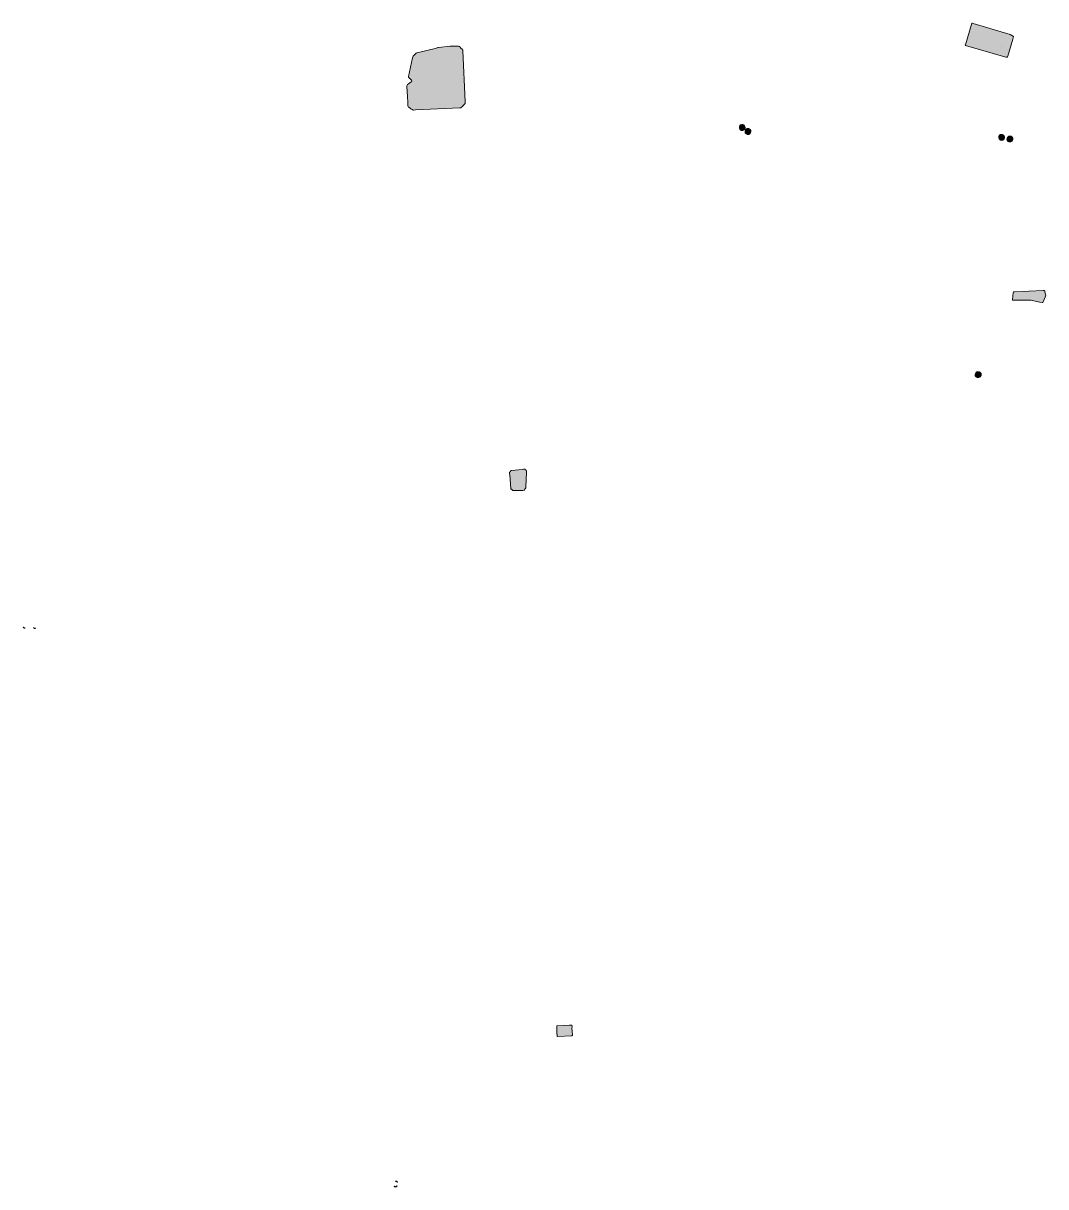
# Model space of a CAD drawing. Header units: inches. Extents: x -418 to 822, y -439 to 855.
# Drawn here: x -416 to 132, y -439 to 185 of the extents above; entities that cross this region are included whole.
import ezdxf

# ---------------------------------------------------------------- set-up
doc = ezdxf.new("R2010")
doc.units = ezdxf.units.IN
doc.header["$MEASUREMENT"] = 0
doc.layers.add('Layer 1', color=7, linetype='Continuous')

msp = doc.modelspace()

# ---------------------------------------------------------------- hatches: boundary and pattern name
at = {"layer": 'Layer 1', "true_color": 0xffffff}
h = msp.add_hatch(color=7, dxfattribs=at)
edge = h.paths.add_edge_path()
edge.add_spline(control_points=[(92.67, 184.98), (92.67, 184.98), (92.95, 185.01), (92.95, 185.01), (92.95, 185.01), (93.37, 184.93), (93.37, 184.93), (93.37, 184.93), (113.13, 178.93), (113.13, 178.93), (113.13, 178.93), (115.09, 177.95), (115.09, 177.95), (115.09, 177.95), (114.73, 176.46), (114.73, 176.46), (114.73, 176.46), (111.9, 167.45), (111.9, 167.45), (111.9, 167.45), (111.71, 167), (111.71, 167), (111.71, 167), (111.52, 166.77), (111.52, 166.77), (111.52, 166.77), (111.27, 166.77), (111.27, 166.77), (111.27, 166.77), (110.89, 166.86), (110.89, 166.86), (110.89, 166.86), (89.27, 173.17), (89.27, 173.17), (89.27, 173.17), (89.18, 173.23), (89.18, 173.23), (89.18, 173.23), (89.2, 173.42), (89.2, 173.42), (89.2, 173.42), (92.67, 184.98), (92.67, 184.98), (92.67, 184.98), (92.67, 184.98), (92.67, 184.98), (92.67, 184.98), (92.67, 184.98), (92.67, 184.98)], knot_values=[0, 0, 0, 0, 1, 1, 1, 2, 2, 2, 3, 3, 3, 4, 4, 4, 5, 5, 5, 6, 6, 6, 7, 7, 7, 8, 8, 8, 9, 9, 9, 10, 10, 10, 11, 11, 11, 12, 12, 12, 13, 13, 13, 14, 14, 14, 15, 15, 15, 16, 16, 16, 16], degree=3, periodic=1)
for points in [[(-186.9, 172.68), (-182.37, 172.74), (-181.88, 172.59), (-181.7, 172.43), (-181.13, 171.74), (-180.56, 171.15), (-180.33, 170.86), (-180.18, 170.58), (-180.12, 170.22), (-178.82, 143.06), (-178.91, 142.23), (-178.9, 142.06), (-178.91, 141.99), (-179.87, 140.93), (-180.35, 140.44), (-180.85, 139.99), (-181.13, 139.77), (-181.28, 139.75), (-181.73, 139.77), (-205.49, 138.6), (-206.64, 138.5), (-206.76, 138.5), (-207.04, 138.59), (-207.34, 138.74), (-207.95, 139.17), (-209.09, 139.98), (-209.35, 140.18), (-209.51, 140.4), (-209.55, 140.71), (-209.62, 142.63), (-209.72, 145.49), (-209.71, 145.8), (-210.09, 151.17), (-210.09, 151.54), (-210.04, 151.84), (-209.79, 152.21), (-209.3, 152.54), (-207.8, 153.59), (-207.55, 153.83), (-207.43, 154.13), (-207.6, 154.48), (-209.25, 156.08), (-209.3, 156.18), (-209.29, 156.43), (-207.08, 166.45), (-206.93, 166.97), (-206.71, 167.39), (-205.06, 168.99), (-204.73, 169.18), (-204.32, 169.3), (-203.11, 169.57), (-195.01, 171.53), (-193.89, 171.87), (-193.52, 171.96), (-193.11, 172)], [(130.93, 41.77), (131.37, 41.77), (131.64, 41.72), (131.69, 41.64), (131.71, 41.51), (131.72, 41.35), (131.74, 41.19), (132.06, 40.29), (132.22, 39.73), (132.27, 39.18), (132.19, 38.76), (132.01, 38.25), (130.89, 35.66), (130.73, 35.37), (130.44, 35.29), (129.1, 35.58), (125.08, 36.44), (124.44, 36.53), (122.7, 36.62), (114.54, 36.51), (114.47, 36.77), (114.48, 36.85), (114.91, 40.56), (114.97, 40.89), (115.11, 41.03), (115.45, 41.07)], [(-147.57, -54.1), (-147.5, -54.04), (-147.43, -54), (-147.36, -54), (-147.2, -54.02), (-147.06, -54.03), (-146.94, -54.05), (-146.83, -54.1), (-146.77, -54.17), (-146.67, -54.35), (-146.62, -54.42), (-146.51, -54.48), (-146.29, -54.56), (-146.19, -54.63), (-146.02, -55.04), (-146, -55.69), (-146.32, -63.62), (-146.38, -63.96), (-146.51, -64.27), (-146.58, -64.34), (-146.75, -64.5), (-146.83, -64.58), (-147.09, -65.03), (-147.22, -65.21), (-147.36, -65.32), (-147.94, -65.46), (-153.09, -65.47), (-153.39, -65.43), (-153.5, -65.34), (-153.85, -64.95), (-154.03, -64.79), (-154.11, -64.77), (-154.2, -64.75), (-154.29, -64.73), (-154.35, -64.69), (-154.41, -64.47), (-154.98, -57.07), (-155.08, -56.45), (-155.12, -56.04), (-155.09, -55.69), (-155.04, -55.62), (-154.81, -55.42), (-154.66, -55.27), (-154.57, -55.12), (-154.42, -54.82), (-154.35, -54.74), (-154.08, -54.66), (-148.38, -54.12)], [(-123.01, -352.16), (-123.01, -352.14), (-122.98, -352.11), (-122.93, -352.07), (-122.9, -352.05), (-122.66, -352.02), (-122.27, -352.02), (-121.88, -352.05), (-121.63, -352.16), (-121.56, -352.39), (-121.58, -352.76), (-121.61, -353.17), (-121.63, -353.53), (-121.39, -357.41), (-121.36, -357.54), (-121.31, -357.56), (-121.49, -357.68), (-121.75, -357.74), (-129.41, -358.2), (-129.57, -358.19), (-129.6, -358.02), (-129.57, -357.03), (-129.62, -356.95), (-129.66, -356.88), (-129.68, -356.81), (-129.68, -353.85), (-129.77, -353.15), (-129.78, -353.11), (-129.83, -352.76), (-129.83, -352.52), (-129.78, -352.37)]]:
    msp.add_hatch(color=7, dxfattribs=at).paths.add_polyline_path(points)
h = msp.add_hatch(color=7, dxfattribs=at)
edge = h.paths.add_edge_path()
edge.add_spline(control_points=[(-30.68, 130.66), (-30.68, 130.66), (-30.64, 130.68), (-30.64, 130.68), (-30.64, 130.68), (-30.6, 130.72), (-30.6, 130.72), (-30.6, 130.72), (-30.54, 130.75), (-30.54, 130.75), (-30.54, 130.75), (-30.47, 130.77), (-30.47, 130.77), (-30.47, 130.77), (-30.02, 130.7), (-30.02, 130.7), (-30.02, 130.7), (-29.64, 130.53), (-29.64, 130.53), (-29.64, 130.53), (-29.32, 130.3), (-29.32, 130.3), (-29.32, 130.3), (-29.09, 130.03), (-29.09, 130.03), (-29.09, 130.03), (-28.95, 129.69), (-28.95, 129.69), (-28.95, 129.69), (-28.87, 129.22), (-28.87, 129.22), (-28.87, 129.22), (-28.9, 128.73), (-28.9, 128.73), (-28.9, 128.73), (-29.09, 128.33), (-29.09, 128.33), (-29.09, 128.33), (-29.46, 127.94), (-29.46, 127.94), (-29.46, 127.94), (-29.62, 127.8), (-29.62, 127.8), (-29.62, 127.8), (-29.8, 127.7), (-29.8, 127.7), (-29.8, 127.7), (-30.13, 127.6), (-30.13, 127.6), (-30.13, 127.6), (-30.54, 127.55), (-30.54, 127.55), (-30.54, 127.55), (-31, 127.59), (-31, 127.59), (-31, 127.59), (-31.07, 127.63), (-31.07, 127.63), (-31.07, 127.63), (-31.14, 127.7), (-31.14, 127.7), (-31.14, 127.7), (-31.22, 127.77), (-31.22, 127.77), (-31.22, 127.77), (-31.31, 127.8), (-31.31, 127.8), (-31.31, 127.8), (-31.45, 127.86), (-31.45, 127.86), (-31.45, 127.86), (-31.54, 128), (-31.54, 128), (-31.54, 128), (-31.62, 128.17), (-31.62, 128.17), (-31.62, 128.17), (-31.74, 128.33), (-31.74, 128.33), (-31.74, 128.33), (-31.93, 128.83), (-31.93, 128.83), (-31.93, 128.83), (-31.89, 129.5), (-31.89, 129.5), (-31.89, 129.5), (-31.67, 130.14), (-31.67, 130.14), (-31.67, 130.14), (-31.31, 130.56), (-31.31, 130.56), (-31.31, 130.56), (-31.17, 130.61), (-31.17, 130.61), (-31.17, 130.61), (-31.01, 130.63), (-31.01, 130.63), (-31.01, 130.63), (-30.68, 130.66), (-30.68, 130.66), (-30.68, 130.66), (-30.68, 130.66), (-30.68, 130.66), (-30.68, 130.66), (-30.68, 130.66), (-30.68, 130.66)], knot_values=[0, 0, 0, 0, 1, 1, 1, 2, 2, 2, 3, 3, 3, 4, 4, 4, 5, 5, 5, 6, 6, 6, 7, 7, 7, 8, 8, 8, 9, 9, 9, 10, 10, 10, 11, 11, 11, 12, 12, 12, 13, 13, 13, 14, 14, 14, 15, 15, 15, 16, 16, 16, 17, 17, 17, 18, 18, 18, 19, 19, 19, 20, 20, 20, 21, 21, 21, 22, 22, 22, 23, 23, 23, 24, 24, 24, 25, 25, 25, 26, 26, 26, 27, 27, 27, 28, 28, 28, 29, 29, 29, 30, 30, 30, 31, 31, 31, 32, 32, 32, 33, 33, 33, 34, 34, 34, 35, 35, 35, 35], degree=3, periodic=1)
h = msp.add_hatch(color=7, dxfattribs=at)
edge = h.paths.add_edge_path()
edge.add_spline(control_points=[(-27.92, 128.44), (-27.92, 128.44), (-27.91, 128.46), (-27.91, 128.46), (-27.91, 128.46), (-27.9, 128.49), (-27.9, 128.49), (-27.9, 128.49), (-27.87, 128.52), (-27.87, 128.52), (-27.87, 128.52), (-27.82, 128.54), (-27.82, 128.54), (-27.82, 128.54), (-27.47, 128.57), (-27.47, 128.57), (-27.47, 128.57), (-27.12, 128.56), (-27.12, 128.56), (-27.12, 128.56), (-26.8, 128.52), (-26.8, 128.52), (-26.8, 128.52), (-26.55, 128.44), (-26.55, 128.44), (-26.55, 128.44), (-26.53, 128.41), (-26.53, 128.41), (-26.53, 128.41), (-26.52, 128.38), (-26.52, 128.38), (-26.52, 128.38), (-26.5, 128.35), (-26.5, 128.35), (-26.5, 128.35), (-26.44, 128.33), (-26.44, 128.33), (-26.44, 128.33), (-26.04, 128.03), (-26.04, 128.03), (-26.04, 128.03), (-25.91, 127.91), (-25.91, 127.91), (-25.91, 127.91), (-25.91, 127.86), (-25.91, 127.86), (-25.91, 127.86), (-25.92, 127.74), (-25.92, 127.74), (-25.92, 127.74), (-25.91, 127.7), (-25.91, 127.7), (-25.91, 127.7), (-25.73, 127.52), (-25.73, 127.52), (-25.73, 127.52), (-25.7, 127.49), (-25.7, 127.49), (-25.7, 127.49), (-25.73, 126.61), (-25.73, 126.61), (-25.73, 126.61), (-26.17, 125.87), (-26.17, 125.87), (-26.17, 125.87), (-26.87, 125.44), (-26.87, 125.44), (-26.87, 125.44), (-27.71, 125.47), (-27.71, 125.47), (-27.71, 125.47), (-27.79, 125.5), (-27.79, 125.5), (-27.79, 125.5), (-27.92, 125.58), (-27.92, 125.58), (-27.92, 125.58), (-28.36, 125.74), (-28.36, 125.74), (-28.36, 125.74), (-28.45, 125.79), (-28.45, 125.79), (-28.45, 125.79), (-28.49, 125.86), (-28.49, 125.86), (-28.49, 125.86), (-28.53, 126.04), (-28.53, 126.04), (-28.53, 126.04), (-28.56, 126.11), (-28.56, 126.11), (-28.56, 126.11), (-28.6, 126.13), (-28.6, 126.13), (-28.6, 126.13), (-28.74, 126.19), (-28.74, 126.19), (-28.74, 126.19), (-28.77, 126.21), (-28.77, 126.21), (-28.77, 126.21), (-28.83, 126.41), (-28.83, 126.41), (-28.83, 126.41), (-28.88, 126.67), (-28.88, 126.67), (-28.88, 126.67), (-28.9, 126.97), (-28.9, 126.97), (-28.9, 126.97), (-28.88, 127.27), (-28.88, 127.27), (-28.88, 127.27), (-28.8, 127.56), (-28.8, 127.56), (-28.8, 127.56), (-28.63, 127.89), (-28.63, 127.89), (-28.63, 127.89), (-28.34, 128.21), (-28.34, 128.21), (-28.34, 128.21), (-27.92, 128.44), (-27.92, 128.44), (-27.92, 128.44), (-27.92, 128.44), (-27.92, 128.44), (-27.92, 128.44), (-27.92, 128.44), (-27.92, 128.44)], knot_values=[0, 0, 0, 0, 1, 1, 1, 2, 2, 2, 3, 3, 3, 4, 4, 4, 5, 5, 5, 6, 6, 6, 7, 7, 7, 8, 8, 8, 9, 9, 9, 10, 10, 10, 11, 11, 11, 12, 12, 12, 13, 13, 13, 14, 14, 14, 15, 15, 15, 16, 16, 16, 17, 17, 17, 18, 18, 18, 19, 19, 19, 20, 20, 20, 21, 21, 21, 22, 22, 22, 23, 23, 23, 24, 24, 24, 25, 25, 25, 26, 26, 26, 27, 27, 27, 28, 28, 28, 29, 29, 29, 30, 30, 30, 31, 31, 31, 32, 32, 32, 33, 33, 33, 34, 34, 34, 35, 35, 35, 36, 36, 36, 37, 37, 37, 38, 38, 38, 39, 39, 39, 40, 40, 40, 41, 41, 41, 42, 42, 42, 43, 43, 43, 43], degree=3, periodic=1)
h = msp.add_hatch(color=7, dxfattribs=at)
edge = h.paths.add_edge_path()
edge.add_spline(control_points=[(108.45, 125.37), (108.45, 125.37), (108.48, 125.39), (108.48, 125.39), (108.48, 125.39), (108.53, 125.42), (108.53, 125.42), (108.53, 125.42), (108.59, 125.46), (108.59, 125.46), (108.59, 125.46), (108.66, 125.47), (108.66, 125.47), (108.66, 125.47), (109.11, 125.4), (109.11, 125.4), (109.11, 125.4), (109.49, 125.24), (109.49, 125.24), (109.49, 125.24), (109.8, 125.01), (109.8, 125.01), (109.8, 125.01), (110.04, 124.73), (110.04, 124.73), (110.04, 124.73), (110.17, 124.4), (110.17, 124.4), (110.17, 124.4), (110.26, 123.93), (110.26, 123.93), (110.26, 123.93), (110.23, 123.44), (110.23, 123.44), (110.23, 123.44), (110.04, 123.04), (110.04, 123.04), (110.04, 123.04), (109.67, 122.65), (109.67, 122.65), (109.67, 122.65), (109.51, 122.51), (109.51, 122.51), (109.51, 122.51), (109.33, 122.41), (109.33, 122.41), (109.33, 122.41), (109.01, 122.31), (109.01, 122.31), (109.01, 122.31), (108.59, 122.25), (108.59, 122.25), (108.59, 122.25), (108.13, 122.3), (108.13, 122.3), (108.13, 122.3), (108.06, 122.34), (108.06, 122.34), (108.06, 122.34), (107.99, 122.41), (107.99, 122.41), (107.99, 122.41), (107.91, 122.48), (107.91, 122.48), (107.91, 122.48), (107.81, 122.51), (107.81, 122.51), (107.81, 122.51), (107.72, 122.56), (107.72, 122.56), (107.72, 122.56), (107.59, 122.7), (107.59, 122.7), (107.59, 122.7), (107.29, 123.04), (107.29, 123.04), (107.29, 123.04), (107.12, 123.4), (107.12, 123.4), (107.12, 123.4), (107.1, 123.91), (107.1, 123.91), (107.1, 123.91), (107.19, 124.42), (107.19, 124.42), (107.19, 124.42), (107.39, 124.84), (107.39, 124.84), (107.39, 124.84), (107.52, 124.98), (107.52, 124.98), (107.52, 124.98), (107.71, 125.16), (107.71, 125.16), (107.71, 125.16), (107.85, 125.25), (107.85, 125.25), (107.85, 125.25), (108, 125.3), (108, 125.3), (108, 125.3), (108.45, 125.37), (108.45, 125.37), (108.45, 125.37), (108.45, 125.37), (108.45, 125.37), (108.45, 125.37), (108.45, 125.37), (108.45, 125.37)], knot_values=[0, 0, 0, 0, 1, 1, 1, 2, 2, 2, 3, 3, 3, 4, 4, 4, 5, 5, 5, 6, 6, 6, 7, 7, 7, 8, 8, 8, 9, 9, 9, 10, 10, 10, 11, 11, 11, 12, 12, 12, 13, 13, 13, 14, 14, 14, 15, 15, 15, 16, 16, 16, 17, 17, 17, 18, 18, 18, 19, 19, 19, 20, 20, 20, 21, 21, 21, 22, 22, 22, 23, 23, 23, 24, 24, 24, 25, 25, 25, 26, 26, 26, 27, 27, 27, 28, 28, 28, 29, 29, 29, 30, 30, 30, 31, 31, 31, 32, 32, 32, 33, 33, 33, 34, 34, 34, 35, 35, 35, 36, 36, 36, 36], degree=3, periodic=1)
h = msp.add_hatch(color=7, dxfattribs=at)
edge = h.paths.add_edge_path()
edge.add_spline(control_points=[(112.47, 124.42), (112.47, 124.42), (112.49, 124.43), (112.49, 124.43), (112.49, 124.43), (112.5, 124.47), (112.5, 124.47), (112.5, 124.47), (112.53, 124.5), (112.53, 124.5), (112.53, 124.5), (112.58, 124.52), (112.58, 124.52), (112.58, 124.52), (112.92, 124.55), (112.92, 124.55), (112.92, 124.55), (113.28, 124.54), (113.28, 124.54), (113.28, 124.54), (113.6, 124.5), (113.6, 124.5), (113.6, 124.5), (113.85, 124.42), (113.85, 124.42), (113.85, 124.42), (113.87, 124.39), (113.87, 124.39), (113.87, 124.39), (113.88, 124.36), (113.88, 124.36), (113.88, 124.36), (113.9, 124.32), (113.9, 124.32), (113.9, 124.32), (113.96, 124.31), (113.96, 124.31), (113.96, 124.31), (114.36, 124.01), (114.36, 124.01), (114.36, 124.01), (114.48, 123.88), (114.48, 123.88), (114.48, 123.88), (114.49, 123.84), (114.49, 123.84), (114.49, 123.84), (114.47, 123.71), (114.47, 123.71), (114.47, 123.71), (114.48, 123.67), (114.48, 123.67), (114.48, 123.67), (114.67, 123.5), (114.67, 123.5), (114.67, 123.5), (114.7, 123.46), (114.7, 123.46), (114.7, 123.46), (114.66, 122.59), (114.66, 122.59), (114.66, 122.59), (114.23, 121.85), (114.23, 121.85), (114.23, 121.85), (113.53, 121.41), (113.53, 121.41), (113.53, 121.41), (112.69, 121.45), (112.69, 121.45), (112.69, 121.45), (112.61, 121.48), (112.61, 121.48), (112.61, 121.48), (112.47, 121.56), (112.47, 121.56), (112.47, 121.56), (112.04, 121.71), (112.04, 121.71), (112.04, 121.71), (111.94, 121.77), (111.94, 121.77), (111.94, 121.77), (111.91, 121.83), (111.91, 121.83), (111.91, 121.83), (111.87, 122.02), (111.87, 122.02), (111.87, 122.02), (111.84, 122.08), (111.84, 122.08), (111.84, 122.08), (111.8, 122.11), (111.8, 122.11), (111.8, 122.11), (111.66, 122.17), (111.66, 122.17), (111.66, 122.17), (111.63, 122.19), (111.63, 122.19), (111.63, 122.19), (111.57, 122.38), (111.57, 122.38), (111.57, 122.38), (111.52, 122.65), (111.52, 122.65), (111.52, 122.65), (111.5, 122.95), (111.5, 122.95), (111.5, 122.95), (111.52, 123.25), (111.52, 123.25), (111.52, 123.25), (111.6, 123.53), (111.6, 123.53), (111.6, 123.53), (111.77, 123.87), (111.77, 123.87), (111.77, 123.87), (112.06, 124.18), (112.06, 124.18), (112.06, 124.18), (112.47, 124.42), (112.47, 124.42), (112.47, 124.42), (112.47, 124.42), (112.47, 124.42), (112.47, 124.42), (112.47, 124.42), (112.47, 124.42)], knot_values=[0, 0, 0, 0, 1, 1, 1, 2, 2, 2, 3, 3, 3, 4, 4, 4, 5, 5, 5, 6, 6, 6, 7, 7, 7, 8, 8, 8, 9, 9, 9, 10, 10, 10, 11, 11, 11, 12, 12, 12, 13, 13, 13, 14, 14, 14, 15, 15, 15, 16, 16, 16, 17, 17, 17, 18, 18, 18, 19, 19, 19, 20, 20, 20, 21, 21, 21, 22, 22, 22, 23, 23, 23, 24, 24, 24, 25, 25, 25, 26, 26, 26, 27, 27, 27, 28, 28, 28, 29, 29, 29, 30, 30, 30, 31, 31, 31, 32, 32, 32, 33, 33, 33, 34, 34, 34, 35, 35, 35, 36, 36, 36, 37, 37, 37, 38, 38, 38, 39, 39, 39, 40, 40, 40, 41, 41, 41, 42, 42, 42, 43, 43, 43, 43], degree=3, periodic=1)
h = msp.add_hatch(color=7, dxfattribs=at)
edge = h.paths.add_edge_path()
edge.add_spline(control_points=[(95.43, -1.9), (95.43, -1.9), (95.44, -1.88), (95.44, -1.88), (95.44, -1.88), (95.46, -1.85), (95.46, -1.85), (95.46, -1.85), (95.48, -1.82), (95.48, -1.82), (95.48, -1.82), (95.53, -1.79), (95.53, -1.79), (95.53, -1.79), (95.88, -1.77), (95.88, -1.77), (95.88, -1.77), (96.23, -1.77), (96.23, -1.77), (96.23, -1.77), (96.55, -1.82), (96.55, -1.82), (96.55, -1.82), (96.8, -1.9), (96.8, -1.9), (96.8, -1.9), (96.82, -1.93), (96.82, -1.93), (96.82, -1.93), (96.83, -1.96), (96.83, -1.96), (96.83, -1.96), (96.85, -1.99), (96.85, -1.99), (96.85, -1.99), (96.91, -2.01), (96.91, -2.01), (96.91, -2.01), (97.31, -2.31), (97.31, -2.31), (97.31, -2.31), (97.44, -2.43), (97.44, -2.43), (97.44, -2.43), (97.44, -2.48), (97.44, -2.48), (97.44, -2.48), (97.43, -2.6), (97.43, -2.6), (97.43, -2.6), (97.44, -2.64), (97.44, -2.64), (97.44, -2.64), (97.62, -2.82), (97.62, -2.82), (97.62, -2.82), (97.65, -2.85), (97.65, -2.85), (97.65, -2.85), (97.62, -3.73), (97.62, -3.73), (97.62, -3.73), (97.19, -4.47), (97.19, -4.47), (97.19, -4.47), (96.48, -4.9), (96.48, -4.9), (96.48, -4.9), (95.64, -4.87), (95.64, -4.87), (95.64, -4.87), (95.56, -4.83), (95.56, -4.83), (95.56, -4.83), (95.43, -4.76), (95.43, -4.76), (95.43, -4.76), (94.99, -4.6), (94.99, -4.6), (94.99, -4.6), (94.9, -4.55), (94.9, -4.55), (94.9, -4.55), (94.86, -4.48), (94.86, -4.48), (94.86, -4.48), (94.82, -4.3), (94.82, -4.3), (94.82, -4.3), (94.79, -4.23), (94.79, -4.23), (94.79, -4.23), (94.75, -4.21), (94.75, -4.21), (94.75, -4.21), (94.61, -4.15), (94.61, -4.15), (94.61, -4.15), (94.58, -4.12), (94.58, -4.12), (94.58, -4.12), (94.52, -3.93), (94.52, -3.93), (94.52, -3.93), (94.47, -3.67), (94.47, -3.67), (94.47, -3.67), (94.46, -3.37), (94.46, -3.37), (94.46, -3.37), (94.47, -3.07), (94.47, -3.07), (94.47, -3.07), (94.55, -2.78), (94.55, -2.78), (94.55, -2.78), (94.73, -2.45), (94.73, -2.45), (94.73, -2.45), (95.01, -2.13), (95.01, -2.13), (95.01, -2.13), (95.43, -1.9), (95.43, -1.9), (95.43, -1.9), (95.43, -1.9), (95.43, -1.9), (95.43, -1.9), (95.43, -1.9), (95.43, -1.9)], knot_values=[0, 0, 0, 0, 1, 1, 1, 2, 2, 2, 3, 3, 3, 4, 4, 4, 5, 5, 5, 6, 6, 6, 7, 7, 7, 8, 8, 8, 9, 9, 9, 10, 10, 10, 11, 11, 11, 12, 12, 12, 13, 13, 13, 14, 14, 14, 15, 15, 15, 16, 16, 16, 17, 17, 17, 18, 18, 18, 19, 19, 19, 20, 20, 20, 21, 21, 21, 22, 22, 22, 23, 23, 23, 24, 24, 24, 25, 25, 25, 26, 26, 26, 27, 27, 27, 28, 28, 28, 29, 29, 29, 30, 30, 30, 31, 31, 31, 32, 32, 32, 33, 33, 33, 34, 34, 34, 35, 35, 35, 36, 36, 36, 37, 37, 37, 38, 38, 38, 39, 39, 39, 40, 40, 40, 41, 41, 41, 42, 42, 42, 43, 43, 43, 43], degree=3, periodic=1)
h = msp.add_hatch(color=7, dxfattribs=at)
edge = h.paths.add_edge_path()
edge.add_spline(control_points=[(-415.66, -138.81), (-415.66, -138.81), (-415.72, -138.74), (-415.72, -138.74), (-415.72, -138.74), (-415.7, -138.73), (-415.7, -138.73), (-415.7, -138.73), (-415.63, -138.76), (-415.63, -138.76), (-415.63, -138.76), (-415.56, -138.81), (-415.56, -138.81), (-415.56, -138.81), (-415.53, -138.85), (-415.53, -138.85), (-415.53, -138.85), (-415.48, -138.98), (-415.48, -138.98), (-415.48, -138.98), (-415.45, -139.02), (-415.45, -139.02), (-415.45, -139.02), (-415.4, -139.02), (-415.4, -139.02), (-415.4, -139.02), (-415.28, -139.01), (-415.28, -139.01), (-415.28, -139.01), (-415.24, -139.02), (-415.24, -139.02), (-415.24, -139.02), (-415.14, -139.12), (-415.14, -139.12), (-415.14, -139.12), (-415.04, -139.16), (-415.04, -139.16), (-415.04, -139.16), (-414.91, -139.18), (-414.91, -139.18), (-414.91, -139.18), (-414.71, -139.23), (-414.71, -139.23), (-414.71, -139.23), (-414.63, -139.28), (-414.63, -139.28), (-414.63, -139.28), (-414.78, -139.3), (-414.78, -139.3), (-414.78, -139.3), (-415.03, -139.28), (-415.03, -139.28), (-415.03, -139.28), (-415.24, -139.23), (-415.24, -139.23), (-415.24, -139.23), (-415.26, -139.2), (-415.26, -139.2), (-415.26, -139.2), (-415.27, -139.17), (-415.27, -139.17), (-415.27, -139.17), (-415.29, -139.14), (-415.29, -139.14), (-415.29, -139.14), (-415.34, -139.12), (-415.34, -139.12), (-415.34, -139.12), (-415.44, -139.09), (-415.44, -139.09), (-415.44, -139.09), (-415.5, -139), (-415.5, -139), (-415.5, -139), (-415.57, -138.9), (-415.57, -138.9), (-415.57, -138.9), (-415.66, -138.81), (-415.66, -138.81), (-415.66, -138.81), (-415.66, -138.81), (-415.66, -138.81), (-415.66, -138.81), (-415.66, -138.81), (-415.66, -138.81)], knot_values=[0, 0, 0, 0, 1, 1, 1, 2, 2, 2, 3, 3, 3, 4, 4, 4, 5, 5, 5, 6, 6, 6, 7, 7, 7, 8, 8, 8, 9, 9, 9, 10, 10, 10, 11, 11, 11, 12, 12, 12, 13, 13, 13, 14, 14, 14, 15, 15, 15, 16, 16, 16, 17, 17, 17, 18, 18, 18, 19, 19, 19, 20, 20, 20, 21, 21, 21, 22, 22, 22, 23, 23, 23, 24, 24, 24, 25, 25, 25, 26, 26, 26, 27, 27, 27, 28, 28, 28, 28], degree=3, periodic=1)
h = msp.add_hatch(color=7, dxfattribs=at)
edge = h.paths.add_edge_path()
edge.add_spline(control_points=[(-410.16, -139.02), (-410.16, -139.02), (-410.23, -138.97), (-410.23, -138.97), (-410.23, -138.97), (-410.22, -138.97), (-410.22, -138.97), (-410.22, -138.97), (-410.16, -139.02), (-410.16, -139.02), (-410.16, -139.02), (-409.77, -139.22), (-409.77, -139.22), (-409.77, -139.22), (-409.61, -139.28), (-409.61, -139.28), (-409.61, -139.28), (-409.31, -139.33), (-409.31, -139.33), (-409.31, -139.33), (-409.14, -139.39), (-409.14, -139.39), (-409.14, -139.39), (-409.34, -139.41), (-409.34, -139.41), (-409.34, -139.41), (-409.69, -139.4), (-409.69, -139.4), (-409.69, -139.4), (-409.94, -139.33), (-409.94, -139.33), (-409.94, -139.33), (-410, -139.27), (-410, -139.27), (-410, -139.27), (-410.1, -139.08), (-410.1, -139.08), (-410.1, -139.08), (-410.16, -139.02), (-410.16, -139.02), (-410.16, -139.02), (-410.16, -139.02), (-410.16, -139.02), (-410.16, -139.02), (-410.16, -139.02), (-410.16, -139.02)], knot_values=[0, 0, 0, 0, 1, 1, 1, 2, 2, 2, 3, 3, 3, 4, 4, 4, 5, 5, 5, 6, 6, 6, 7, 7, 7, 8, 8, 8, 9, 9, 9, 10, 10, 10, 11, 11, 11, 12, 12, 12, 13, 13, 13, 14, 14, 14, 15, 15, 15, 15], degree=3, periodic=1)
h = msp.add_hatch(color=7, dxfattribs=at)
edge = h.paths.add_edge_path()
edge.add_spline(control_points=[(-215.76, -435.8), (-215.76, -435.8), (-215.86, -435.79), (-215.86, -435.79), (-215.86, -435.79), (-216.29, -435.8), (-216.29, -435.8), (-216.29, -435.8), (-216.1, -435.66), (-216.1, -435.66), (-216.1, -435.66), (-215.7, -435.79), (-215.7, -435.79), (-215.7, -435.79), (-215.3, -436), (-215.3, -436), (-215.3, -436), (-215.12, -436.12), (-215.12, -436.12), (-215.12, -436.12), (-215.13, -436.16), (-215.13, -436.16), (-215.13, -436.16), (-215.19, -436.17), (-215.19, -436.17), (-215.19, -436.17), (-215.28, -436.15), (-215.28, -436.15), (-215.28, -436.15), (-215.33, -436.12), (-215.33, -436.12), (-215.33, -436.12), (-215.34, -436.1), (-215.34, -436.1), (-215.34, -436.1), (-215.33, -436.03), (-215.33, -436.03), (-215.33, -436.03), (-215.33, -436.01), (-215.33, -436.01), (-215.33, -436.01), (-215.38, -436.01), (-215.38, -436.01), (-215.38, -436.01), (-215.51, -436.02), (-215.51, -436.02), (-215.51, -436.02), (-215.55, -436.01), (-215.55, -436.01), (-215.55, -436.01), (-215.71, -435.84), (-215.71, -435.84), (-215.71, -435.84), (-215.76, -435.8), (-215.76, -435.8), (-215.76, -435.8), (-215.76, -435.8), (-215.76, -435.8), (-215.76, -435.8), (-215.76, -435.8), (-215.76, -435.8)], knot_values=[0, 0, 0, 0, 1, 1, 1, 2, 2, 2, 3, 3, 3, 4, 4, 4, 5, 5, 5, 6, 6, 6, 7, 7, 7, 8, 8, 8, 9, 9, 9, 10, 10, 10, 11, 11, 11, 12, 12, 12, 13, 13, 13, 14, 14, 14, 15, 15, 15, 16, 16, 16, 17, 17, 17, 18, 18, 18, 19, 19, 19, 20, 20, 20, 20], degree=3, periodic=1)
h = msp.add_hatch(color=7, dxfattribs=at)
edge = h.paths.add_edge_path()
edge.add_spline(control_points=[(-215.44, -438.34), (-215.44, -438.34), (-215.45, -438.32), (-215.45, -438.32), (-215.45, -438.32), (-215.42, -438.27), (-215.42, -438.27), (-215.42, -438.27), (-215.38, -438.23), (-215.38, -438.23), (-215.38, -438.23), (-215.33, -438.24), (-215.33, -438.24), (-215.33, -438.24), (-215.37, -438.32), (-215.37, -438.32), (-215.37, -438.32), (-215.5, -438.46), (-215.5, -438.46), (-215.5, -438.46), (-215.66, -438.6), (-215.66, -438.6), (-215.66, -438.6), (-215.76, -438.66), (-215.76, -438.66), (-215.76, -438.66), (-216.06, -438.68), (-216.06, -438.68), (-216.06, -438.68), (-216.58, -438.68), (-216.58, -438.68), (-216.58, -438.68), (-216.71, -438.66), (-216.71, -438.66), (-216.71, -438.66), (-216.75, -438.63), (-216.75, -438.63), (-216.75, -438.63), (-216.83, -438.56), (-216.83, -438.56), (-216.83, -438.56), (-216.91, -438.49), (-216.91, -438.49), (-216.91, -438.49), (-216.92, -438.45), (-216.92, -438.45), (-216.92, -438.45), (-216.79, -438.45), (-216.79, -438.45), (-216.79, -438.45), (-216.21, -438.55), (-216.21, -438.55), (-216.21, -438.55), (-215.86, -438.55), (-215.86, -438.55), (-215.86, -438.55), (-215.78, -438.51), (-215.78, -438.51), (-215.78, -438.51), (-215.67, -438.44), (-215.67, -438.44), (-215.67, -438.44), (-215.55, -438.36), (-215.55, -438.36), (-215.55, -438.36), (-215.44, -438.34), (-215.44, -438.34), (-215.44, -438.34), (-215.44, -438.34), (-215.44, -438.34), (-215.44, -438.34), (-215.44, -438.34), (-215.44, -438.34)], knot_values=[0, 0, 0, 0, 1, 1, 1, 2, 2, 2, 3, 3, 3, 4, 4, 4, 5, 5, 5, 6, 6, 6, 7, 7, 7, 8, 8, 8, 9, 9, 9, 10, 10, 10, 11, 11, 11, 12, 12, 12, 13, 13, 13, 14, 14, 14, 15, 15, 15, 16, 16, 16, 17, 17, 17, 18, 18, 18, 19, 19, 19, 20, 20, 20, 21, 21, 21, 22, 22, 22, 23, 23, 23, 24, 24, 24, 24], degree=3, periodic=1)

# ---------------------------------------------------------------- linework, layer by layer
at = {"layer": 'Layer 1', "lineweight": 0}
for points in [[(-186.9, 172.68), (-182.37, 172.74), (-181.88, 172.59), (-181.7, 172.43), (-181.13, 171.74), (-180.56, 171.15), (-180.33, 170.86), (-180.18, 170.58), (-180.12, 170.22), (-178.82, 143.06), (-178.91, 142.23), (-178.9, 142.06), (-178.91, 141.99), (-179.87, 140.93), (-180.35, 140.44), (-180.85, 139.99), (-181.13, 139.77), (-181.28, 139.75), (-181.73, 139.77), (-205.49, 138.6), (-206.64, 138.5), (-206.76, 138.5), (-207.04, 138.59), (-207.34, 138.74), (-207.95, 139.17), (-209.09, 139.98), (-209.35, 140.18), (-209.51, 140.4), (-209.55, 140.71), (-209.62, 142.63), (-209.72, 145.49), (-209.71, 145.8), (-210.09, 151.17), (-210.09, 151.54), (-210.04, 151.84), (-209.79, 152.21), (-209.3, 152.54), (-207.8, 153.59), (-207.55, 153.83), (-207.43, 154.13), (-207.6, 154.48), (-209.25, 156.08), (-209.3, 156.18), (-209.29, 156.43), (-207.08, 166.45), (-206.93, 166.97), (-206.71, 167.39), (-205.06, 168.99), (-204.73, 169.18), (-204.32, 169.3), (-203.11, 169.57), (-195.01, 171.53), (-193.89, 171.87), (-193.52, 171.96), (-193.11, 172), (-186.9, 172.68)], [(108.77, 172.8), (108.77, 172.8)], [(130.93, 41.77), (131.37, 41.77), (131.64, 41.72), (131.69, 41.64), (131.71, 41.51), (131.72, 41.35), (131.74, 41.19), (132.06, 40.29), (132.22, 39.73), (132.27, 39.18), (132.19, 38.76), (132.01, 38.25), (130.89, 35.66), (130.73, 35.37), (130.44, 35.29), (129.1, 35.58), (125.08, 36.44), (124.44, 36.53), (122.7, 36.62), (114.54, 36.51), (114.47, 36.77), (114.48, 36.85), (114.91, 40.56), (114.97, 40.89), (115.11, 41.03), (115.45, 41.07), (130.93, 41.77)], [(-147.57, -54.1), (-147.5, -54.04), (-147.43, -54), (-147.36, -54), (-147.2, -54.02), (-147.06, -54.03), (-146.94, -54.05), (-146.83, -54.1), (-146.77, -54.17), (-146.67, -54.35), (-146.62, -54.42), (-146.51, -54.48), (-146.29, -54.56), (-146.19, -54.63), (-146.02, -55.04), (-146, -55.69), (-146.32, -63.62), (-146.38, -63.96), (-146.51, -64.27), (-146.58, -64.34), (-146.75, -64.5), (-146.83, -64.58), (-147.09, -65.03), (-147.22, -65.21), (-147.36, -65.32), (-147.94, -65.46), (-153.09, -65.47), (-153.39, -65.43), (-153.5, -65.34), (-153.85, -64.95), (-154.03, -64.79), (-154.11, -64.77), (-154.2, -64.75), (-154.29, -64.73), (-154.35, -64.69), (-154.41, -64.47), (-154.98, -57.07), (-155.08, -56.45), (-155.12, -56.04), (-155.09, -55.69), (-155.04, -55.62), (-154.81, -55.42), (-154.66, -55.27), (-154.57, -55.12), (-154.42, -54.82), (-154.35, -54.74), (-154.08, -54.66), (-148.38, -54.12), (-147.57, -54.1), (-147.57, -54.1)], [(-123.01, -352.16), (-123.01, -352.14), (-122.98, -352.11), (-122.93, -352.07), (-122.9, -352.05), (-122.66, -352.02), (-122.27, -352.02), (-121.88, -352.05), (-121.63, -352.16), (-121.56, -352.39), (-121.58, -352.76), (-121.61, -353.17), (-121.63, -353.53), (-121.39, -357.41), (-121.36, -357.54), (-121.31, -357.56), (-121.49, -357.68), (-121.75, -357.74), (-129.41, -358.2), (-129.57, -358.19), (-129.6, -358.02), (-129.57, -357.03), (-129.62, -356.95), (-129.66, -356.88), (-129.68, -356.81), (-129.68, -353.85), (-129.77, -353.15), (-129.78, -353.11), (-129.83, -352.76), (-129.83, -352.52), (-129.78, -352.37), (-123.01, -352.16), (-123.01, -352.16)]]:
    msp.add_lwpolyline(points, dxfattribs=at)
for points, knots in [([(92.67, 184.98), (92.67, 184.98), (92.95, 185.01), (92.95, 185.01), (92.95, 185.01), (93.37, 184.93), (93.37, 184.93), (93.37, 184.93), (113.13, 178.93), (113.13, 178.93), (113.13, 178.93), (115.09, 177.95), (115.09, 177.95), (115.09, 177.95), (114.73, 176.46), (114.73, 176.46), (114.73, 176.46), (111.9, 167.45), (111.9, 167.45), (111.9, 167.45), (111.71, 167), (111.71, 167), (111.71, 167), (111.52, 166.77), (111.52, 166.77), (111.52, 166.77), (111.27, 166.77), (111.27, 166.77), (111.27, 166.77), (110.89, 166.86), (110.89, 166.86), (110.89, 166.86), (89.27, 173.17), (89.27, 173.17), (89.27, 173.17), (89.18, 173.23), (89.18, 173.23), (89.18, 173.23), (89.2, 173.42), (89.2, 173.42), (89.2, 173.42), (92.67, 184.98), (92.67, 184.98), (92.67, 184.98), (92.67, 184.98), (92.67, 184.98), (92.67, 184.98), (92.67, 184.98), (92.67, 184.98)], [0, 0, 0, 0, 1, 1, 1, 2, 2, 2, 3, 3, 3, 4, 4, 4, 5, 5, 5, 6, 6, 6, 7, 7, 7, 8, 8, 8, 9, 9, 9, 10, 10, 10, 11, 11, 11, 12, 12, 12, 13, 13, 13, 14, 14, 14, 15, 15, 15, 16, 16, 16, 16]), ([(-30.68, 130.66), (-30.68, 130.66), (-30.64, 130.68), (-30.64, 130.68), (-30.64, 130.68), (-30.6, 130.72), (-30.6, 130.72), (-30.6, 130.72), (-30.54, 130.75), (-30.54, 130.75), (-30.54, 130.75), (-30.47, 130.77), (-30.47, 130.77), (-30.47, 130.77), (-30.02, 130.7), (-30.02, 130.7), (-30.02, 130.7), (-29.64, 130.53), (-29.64, 130.53), (-29.64, 130.53), (-29.32, 130.3), (-29.32, 130.3), (-29.32, 130.3), (-29.09, 130.03), (-29.09, 130.03), (-29.09, 130.03), (-28.95, 129.69), (-28.95, 129.69), (-28.95, 129.69), (-28.87, 129.22), (-28.87, 129.22), (-28.87, 129.22), (-28.9, 128.73), (-28.9, 128.73), (-28.9, 128.73), (-29.09, 128.33), (-29.09, 128.33), (-29.09, 128.33), (-29.46, 127.94), (-29.46, 127.94), (-29.46, 127.94), (-29.62, 127.8), (-29.62, 127.8), (-29.62, 127.8), (-29.8, 127.7), (-29.8, 127.7), (-29.8, 127.7), (-30.13, 127.6), (-30.13, 127.6), (-30.13, 127.6), (-30.54, 127.55), (-30.54, 127.55), (-30.54, 127.55), (-31, 127.59), (-31, 127.59), (-31, 127.59), (-31.07, 127.63), (-31.07, 127.63), (-31.07, 127.63), (-31.14, 127.7), (-31.14, 127.7), (-31.14, 127.7), (-31.22, 127.77), (-31.22, 127.77), (-31.22, 127.77), (-31.31, 127.8), (-31.31, 127.8), (-31.31, 127.8), (-31.45, 127.86), (-31.45, 127.86), (-31.45, 127.86), (-31.54, 128), (-31.54, 128), (-31.54, 128), (-31.62, 128.17), (-31.62, 128.17), (-31.62, 128.17), (-31.74, 128.33), (-31.74, 128.33), (-31.74, 128.33), (-31.93, 128.83), (-31.93, 128.83), (-31.93, 128.83), (-31.89, 129.5), (-31.89, 129.5), (-31.89, 129.5), (-31.67, 130.14), (-31.67, 130.14), (-31.67, 130.14), (-31.31, 130.56), (-31.31, 130.56), (-31.31, 130.56), (-31.17, 130.61), (-31.17, 130.61), (-31.17, 130.61), (-31.01, 130.63), (-31.01, 130.63), (-31.01, 130.63), (-30.68, 130.66), (-30.68, 130.66), (-30.68, 130.66), (-30.68, 130.66), (-30.68, 130.66), (-30.68, 130.66), (-30.68, 130.66), (-30.68, 130.66)], [0, 0, 0, 0, 1, 1, 1, 2, 2, 2, 3, 3, 3, 4, 4, 4, 5, 5, 5, 6, 6, 6, 7, 7, 7, 8, 8, 8, 9, 9, 9, 10, 10, 10, 11, 11, 11, 12, 12, 12, 13, 13, 13, 14, 14, 14, 15, 15, 15, 16, 16, 16, 17, 17, 17, 18, 18, 18, 19, 19, 19, 20, 20, 20, 21, 21, 21, 22, 22, 22, 23, 23, 23, 24, 24, 24, 25, 25, 25, 26, 26, 26, 27, 27, 27, 28, 28, 28, 29, 29, 29, 30, 30, 30, 31, 31, 31, 32, 32, 32, 33, 33, 33, 34, 34, 34, 35, 35, 35, 35]), ([(-27.92, 128.44), (-27.92, 128.44), (-27.91, 128.46), (-27.91, 128.46), (-27.91, 128.46), (-27.9, 128.49), (-27.9, 128.49), (-27.9, 128.49), (-27.87, 128.52), (-27.87, 128.52), (-27.87, 128.52), (-27.82, 128.54), (-27.82, 128.54), (-27.82, 128.54), (-27.47, 128.57), (-27.47, 128.57), (-27.47, 128.57), (-27.12, 128.56), (-27.12, 128.56), (-27.12, 128.56), (-26.8, 128.52), (-26.8, 128.52), (-26.8, 128.52), (-26.55, 128.44), (-26.55, 128.44), (-26.55, 128.44), (-26.53, 128.41), (-26.53, 128.41), (-26.53, 128.41), (-26.52, 128.38), (-26.52, 128.38), (-26.52, 128.38), (-26.5, 128.35), (-26.5, 128.35), (-26.5, 128.35), (-26.44, 128.33), (-26.44, 128.33), (-26.44, 128.33), (-26.04, 128.03), (-26.04, 128.03), (-26.04, 128.03), (-25.91, 127.91), (-25.91, 127.91), (-25.91, 127.91), (-25.91, 127.86), (-25.91, 127.86), (-25.91, 127.86), (-25.92, 127.74), (-25.92, 127.74), (-25.92, 127.74), (-25.91, 127.7), (-25.91, 127.7), (-25.91, 127.7), (-25.73, 127.52), (-25.73, 127.52), (-25.73, 127.52), (-25.7, 127.49), (-25.7, 127.49), (-25.7, 127.49), (-25.73, 126.61), (-25.73, 126.61), (-25.73, 126.61), (-26.17, 125.87), (-26.17, 125.87), (-26.17, 125.87), (-26.87, 125.44), (-26.87, 125.44), (-26.87, 125.44), (-27.71, 125.47), (-27.71, 125.47), (-27.71, 125.47), (-27.79, 125.5), (-27.79, 125.5), (-27.79, 125.5), (-27.92, 125.58), (-27.92, 125.58), (-27.92, 125.58), (-28.36, 125.74), (-28.36, 125.74), (-28.36, 125.74), (-28.45, 125.79), (-28.45, 125.79), (-28.45, 125.79), (-28.49, 125.86), (-28.49, 125.86), (-28.49, 125.86), (-28.53, 126.04), (-28.53, 126.04), (-28.53, 126.04), (-28.56, 126.11), (-28.56, 126.11), (-28.56, 126.11), (-28.6, 126.13), (-28.6, 126.13), (-28.6, 126.13), (-28.74, 126.19), (-28.74, 126.19), (-28.74, 126.19), (-28.77, 126.21), (-28.77, 126.21), (-28.77, 126.21), (-28.83, 126.41), (-28.83, 126.41), (-28.83, 126.41), (-28.88, 126.67), (-28.88, 126.67), (-28.88, 126.67), (-28.9, 126.97), (-28.9, 126.97), (-28.9, 126.97), (-28.88, 127.27), (-28.88, 127.27), (-28.88, 127.27), (-28.8, 127.56), (-28.8, 127.56), (-28.8, 127.56), (-28.63, 127.89), (-28.63, 127.89), (-28.63, 127.89), (-28.34, 128.21), (-28.34, 128.21), (-28.34, 128.21), (-27.92, 128.44), (-27.92, 128.44), (-27.92, 128.44), (-27.92, 128.44), (-27.92, 128.44), (-27.92, 128.44), (-27.92, 128.44), (-27.92, 128.44)], [0, 0, 0, 0, 1, 1, 1, 2, 2, 2, 3, 3, 3, 4, 4, 4, 5, 5, 5, 6, 6, 6, 7, 7, 7, 8, 8, 8, 9, 9, 9, 10, 10, 10, 11, 11, 11, 12, 12, 12, 13, 13, 13, 14, 14, 14, 15, 15, 15, 16, 16, 16, 17, 17, 17, 18, 18, 18, 19, 19, 19, 20, 20, 20, 21, 21, 21, 22, 22, 22, 23, 23, 23, 24, 24, 24, 25, 25, 25, 26, 26, 26, 27, 27, 27, 28, 28, 28, 29, 29, 29, 30, 30, 30, 31, 31, 31, 32, 32, 32, 33, 33, 33, 34, 34, 34, 35, 35, 35, 36, 36, 36, 37, 37, 37, 38, 38, 38, 39, 39, 39, 40, 40, 40, 41, 41, 41, 42, 42, 42, 43, 43, 43, 43]), ([(108.45, 125.37), (108.45, 125.37), (108.48, 125.39), (108.48, 125.39), (108.48, 125.39), (108.53, 125.42), (108.53, 125.42), (108.53, 125.42), (108.59, 125.46), (108.59, 125.46), (108.59, 125.46), (108.66, 125.47), (108.66, 125.47), (108.66, 125.47), (109.11, 125.4), (109.11, 125.4), (109.11, 125.4), (109.49, 125.24), (109.49, 125.24), (109.49, 125.24), (109.8, 125.01), (109.8, 125.01), (109.8, 125.01), (110.04, 124.73), (110.04, 124.73), (110.04, 124.73), (110.17, 124.4), (110.17, 124.4), (110.17, 124.4), (110.26, 123.93), (110.26, 123.93), (110.26, 123.93), (110.23, 123.44), (110.23, 123.44), (110.23, 123.44), (110.04, 123.04), (110.04, 123.04), (110.04, 123.04), (109.67, 122.65), (109.67, 122.65), (109.67, 122.65), (109.51, 122.51), (109.51, 122.51), (109.51, 122.51), (109.33, 122.41), (109.33, 122.41), (109.33, 122.41), (109.01, 122.31), (109.01, 122.31), (109.01, 122.31), (108.59, 122.25), (108.59, 122.25), (108.59, 122.25), (108.13, 122.3), (108.13, 122.3), (108.13, 122.3), (108.06, 122.34), (108.06, 122.34), (108.06, 122.34), (107.99, 122.41), (107.99, 122.41), (107.99, 122.41), (107.91, 122.48), (107.91, 122.48), (107.91, 122.48), (107.81, 122.51), (107.81, 122.51), (107.81, 122.51), (107.72, 122.56), (107.72, 122.56), (107.72, 122.56), (107.59, 122.7), (107.59, 122.7), (107.59, 122.7), (107.29, 123.04), (107.29, 123.04), (107.29, 123.04), (107.12, 123.4), (107.12, 123.4), (107.12, 123.4), (107.1, 123.91), (107.1, 123.91), (107.1, 123.91), (107.19, 124.42), (107.19, 124.42), (107.19, 124.42), (107.39, 124.84), (107.39, 124.84), (107.39, 124.84), (107.52, 124.98), (107.52, 124.98), (107.52, 124.98), (107.71, 125.16), (107.71, 125.16), (107.71, 125.16), (107.85, 125.25), (107.85, 125.25), (107.85, 125.25), (108, 125.3), (108, 125.3), (108, 125.3), (108.45, 125.37), (108.45, 125.37), (108.45, 125.37), (108.45, 125.37), (108.45, 125.37), (108.45, 125.37), (108.45, 125.37), (108.45, 125.37)], [0, 0, 0, 0, 1, 1, 1, 2, 2, 2, 3, 3, 3, 4, 4, 4, 5, 5, 5, 6, 6, 6, 7, 7, 7, 8, 8, 8, 9, 9, 9, 10, 10, 10, 11, 11, 11, 12, 12, 12, 13, 13, 13, 14, 14, 14, 15, 15, 15, 16, 16, 16, 17, 17, 17, 18, 18, 18, 19, 19, 19, 20, 20, 20, 21, 21, 21, 22, 22, 22, 23, 23, 23, 24, 24, 24, 25, 25, 25, 26, 26, 26, 27, 27, 27, 28, 28, 28, 29, 29, 29, 30, 30, 30, 31, 31, 31, 32, 32, 32, 33, 33, 33, 34, 34, 34, 35, 35, 35, 36, 36, 36, 36]), ([(112.47, 124.42), (112.47, 124.42), (112.49, 124.43), (112.49, 124.43), (112.49, 124.43), (112.5, 124.47), (112.5, 124.47), (112.5, 124.47), (112.53, 124.5), (112.53, 124.5), (112.53, 124.5), (112.58, 124.52), (112.58, 124.52), (112.58, 124.52), (112.92, 124.55), (112.92, 124.55), (112.92, 124.55), (113.28, 124.54), (113.28, 124.54), (113.28, 124.54), (113.6, 124.5), (113.6, 124.5), (113.6, 124.5), (113.85, 124.42), (113.85, 124.42), (113.85, 124.42), (113.87, 124.39), (113.87, 124.39), (113.87, 124.39), (113.88, 124.36), (113.88, 124.36), (113.88, 124.36), (113.9, 124.32), (113.9, 124.32), (113.9, 124.32), (113.96, 124.31), (113.96, 124.31), (113.96, 124.31), (114.36, 124.01), (114.36, 124.01), (114.36, 124.01), (114.48, 123.88), (114.48, 123.88), (114.48, 123.88), (114.49, 123.84), (114.49, 123.84), (114.49, 123.84), (114.47, 123.71), (114.47, 123.71), (114.47, 123.71), (114.48, 123.67), (114.48, 123.67), (114.48, 123.67), (114.67, 123.5), (114.67, 123.5), (114.67, 123.5), (114.7, 123.46), (114.7, 123.46), (114.7, 123.46), (114.66, 122.59), (114.66, 122.59), (114.66, 122.59), (114.23, 121.85), (114.23, 121.85), (114.23, 121.85), (113.53, 121.41), (113.53, 121.41), (113.53, 121.41), (112.69, 121.45), (112.69, 121.45), (112.69, 121.45), (112.61, 121.48), (112.61, 121.48), (112.61, 121.48), (112.47, 121.56), (112.47, 121.56), (112.47, 121.56), (112.04, 121.71), (112.04, 121.71), (112.04, 121.71), (111.94, 121.77), (111.94, 121.77), (111.94, 121.77), (111.91, 121.83), (111.91, 121.83), (111.91, 121.83), (111.87, 122.02), (111.87, 122.02), (111.87, 122.02), (111.84, 122.08), (111.84, 122.08), (111.84, 122.08), (111.8, 122.11), (111.8, 122.11), (111.8, 122.11), (111.66, 122.17), (111.66, 122.17), (111.66, 122.17), (111.63, 122.19), (111.63, 122.19), (111.63, 122.19), (111.57, 122.38), (111.57, 122.38), (111.57, 122.38), (111.52, 122.65), (111.52, 122.65), (111.52, 122.65), (111.5, 122.95), (111.5, 122.95), (111.5, 122.95), (111.52, 123.25), (111.52, 123.25), (111.52, 123.25), (111.6, 123.53), (111.6, 123.53), (111.6, 123.53), (111.77, 123.87), (111.77, 123.87), (111.77, 123.87), (112.06, 124.18), (112.06, 124.18), (112.06, 124.18), (112.47, 124.42), (112.47, 124.42), (112.47, 124.42), (112.47, 124.42), (112.47, 124.42), (112.47, 124.42), (112.47, 124.42), (112.47, 124.42)], [0, 0, 0, 0, 1, 1, 1, 2, 2, 2, 3, 3, 3, 4, 4, 4, 5, 5, 5, 6, 6, 6, 7, 7, 7, 8, 8, 8, 9, 9, 9, 10, 10, 10, 11, 11, 11, 12, 12, 12, 13, 13, 13, 14, 14, 14, 15, 15, 15, 16, 16, 16, 17, 17, 17, 18, 18, 18, 19, 19, 19, 20, 20, 20, 21, 21, 21, 22, 22, 22, 23, 23, 23, 24, 24, 24, 25, 25, 25, 26, 26, 26, 27, 27, 27, 28, 28, 28, 29, 29, 29, 30, 30, 30, 31, 31, 31, 32, 32, 32, 33, 33, 33, 34, 34, 34, 35, 35, 35, 36, 36, 36, 37, 37, 37, 38, 38, 38, 39, 39, 39, 40, 40, 40, 41, 41, 41, 42, 42, 42, 43, 43, 43, 43]), ([(95.43, -1.9), (95.43, -1.9), (95.44, -1.88), (95.44, -1.88), (95.44, -1.88), (95.46, -1.85), (95.46, -1.85), (95.46, -1.85), (95.48, -1.82), (95.48, -1.82), (95.48, -1.82), (95.53, -1.79), (95.53, -1.79), (95.53, -1.79), (95.88, -1.77), (95.88, -1.77), (95.88, -1.77), (96.23, -1.77), (96.23, -1.77), (96.23, -1.77), (96.55, -1.82), (96.55, -1.82), (96.55, -1.82), (96.8, -1.9), (96.8, -1.9), (96.8, -1.9), (96.82, -1.93), (96.82, -1.93), (96.82, -1.93), (96.83, -1.96), (96.83, -1.96), (96.83, -1.96), (96.85, -1.99), (96.85, -1.99), (96.85, -1.99), (96.91, -2.01), (96.91, -2.01), (96.91, -2.01), (97.31, -2.31), (97.31, -2.31), (97.31, -2.31), (97.44, -2.43), (97.44, -2.43), (97.44, -2.43), (97.44, -2.48), (97.44, -2.48), (97.44, -2.48), (97.43, -2.6), (97.43, -2.6), (97.43, -2.6), (97.44, -2.64), (97.44, -2.64), (97.44, -2.64), (97.62, -2.82), (97.62, -2.82), (97.62, -2.82), (97.65, -2.85), (97.65, -2.85), (97.65, -2.85), (97.62, -3.73), (97.62, -3.73), (97.62, -3.73), (97.19, -4.47), (97.19, -4.47), (97.19, -4.47), (96.48, -4.9), (96.48, -4.9), (96.48, -4.9), (95.64, -4.87), (95.64, -4.87), (95.64, -4.87), (95.56, -4.83), (95.56, -4.83), (95.56, -4.83), (95.43, -4.76), (95.43, -4.76), (95.43, -4.76), (94.99, -4.6), (94.99, -4.6), (94.99, -4.6), (94.9, -4.55), (94.9, -4.55), (94.9, -4.55), (94.86, -4.48), (94.86, -4.48), (94.86, -4.48), (94.82, -4.3), (94.82, -4.3), (94.82, -4.3), (94.79, -4.23), (94.79, -4.23), (94.79, -4.23), (94.75, -4.21), (94.75, -4.21), (94.75, -4.21), (94.61, -4.15), (94.61, -4.15), (94.61, -4.15), (94.58, -4.12), (94.58, -4.12), (94.58, -4.12), (94.52, -3.93), (94.52, -3.93), (94.52, -3.93), (94.47, -3.67), (94.47, -3.67), (94.47, -3.67), (94.46, -3.37), (94.46, -3.37), (94.46, -3.37), (94.47, -3.07), (94.47, -3.07), (94.47, -3.07), (94.55, -2.78), (94.55, -2.78), (94.55, -2.78), (94.73, -2.45), (94.73, -2.45), (94.73, -2.45), (95.01, -2.13), (95.01, -2.13), (95.01, -2.13), (95.43, -1.9), (95.43, -1.9), (95.43, -1.9), (95.43, -1.9), (95.43, -1.9), (95.43, -1.9), (95.43, -1.9), (95.43, -1.9)], [0, 0, 0, 0, 1, 1, 1, 2, 2, 2, 3, 3, 3, 4, 4, 4, 5, 5, 5, 6, 6, 6, 7, 7, 7, 8, 8, 8, 9, 9, 9, 10, 10, 10, 11, 11, 11, 12, 12, 12, 13, 13, 13, 14, 14, 14, 15, 15, 15, 16, 16, 16, 17, 17, 17, 18, 18, 18, 19, 19, 19, 20, 20, 20, 21, 21, 21, 22, 22, 22, 23, 23, 23, 24, 24, 24, 25, 25, 25, 26, 26, 26, 27, 27, 27, 28, 28, 28, 29, 29, 29, 30, 30, 30, 31, 31, 31, 32, 32, 32, 33, 33, 33, 34, 34, 34, 35, 35, 35, 36, 36, 36, 37, 37, 37, 38, 38, 38, 39, 39, 39, 40, 40, 40, 41, 41, 41, 42, 42, 42, 43, 43, 43, 43]), ([(-415.66, -138.81), (-415.66, -138.81), (-415.72, -138.74), (-415.72, -138.74), (-415.72, -138.74), (-415.7, -138.73), (-415.7, -138.73), (-415.7, -138.73), (-415.63, -138.76), (-415.63, -138.76), (-415.63, -138.76), (-415.56, -138.81), (-415.56, -138.81), (-415.56, -138.81), (-415.53, -138.85), (-415.53, -138.85), (-415.53, -138.85), (-415.48, -138.98), (-415.48, -138.98), (-415.48, -138.98), (-415.45, -139.02), (-415.45, -139.02), (-415.45, -139.02), (-415.4, -139.02), (-415.4, -139.02), (-415.4, -139.02), (-415.28, -139.01), (-415.28, -139.01), (-415.28, -139.01), (-415.24, -139.02), (-415.24, -139.02), (-415.24, -139.02), (-415.14, -139.12), (-415.14, -139.12), (-415.14, -139.12), (-415.04, -139.16), (-415.04, -139.16), (-415.04, -139.16), (-414.91, -139.18), (-414.91, -139.18), (-414.91, -139.18), (-414.71, -139.23), (-414.71, -139.23), (-414.71, -139.23), (-414.63, -139.28), (-414.63, -139.28), (-414.63, -139.28), (-414.78, -139.3), (-414.78, -139.3), (-414.78, -139.3), (-415.03, -139.28), (-415.03, -139.28), (-415.03, -139.28), (-415.24, -139.23), (-415.24, -139.23), (-415.24, -139.23), (-415.26, -139.2), (-415.26, -139.2), (-415.26, -139.2), (-415.27, -139.17), (-415.27, -139.17), (-415.27, -139.17), (-415.29, -139.14), (-415.29, -139.14), (-415.29, -139.14), (-415.34, -139.12), (-415.34, -139.12), (-415.34, -139.12), (-415.44, -139.09), (-415.44, -139.09), (-415.44, -139.09), (-415.5, -139), (-415.5, -139), (-415.5, -139), (-415.57, -138.9), (-415.57, -138.9), (-415.57, -138.9), (-415.66, -138.81), (-415.66, -138.81), (-415.66, -138.81), (-415.66, -138.81), (-415.66, -138.81), (-415.66, -138.81), (-415.66, -138.81), (-415.66, -138.81)], [0, 0, 0, 0, 1, 1, 1, 2, 2, 2, 3, 3, 3, 4, 4, 4, 5, 5, 5, 6, 6, 6, 7, 7, 7, 8, 8, 8, 9, 9, 9, 10, 10, 10, 11, 11, 11, 12, 12, 12, 13, 13, 13, 14, 14, 14, 15, 15, 15, 16, 16, 16, 17, 17, 17, 18, 18, 18, 19, 19, 19, 20, 20, 20, 21, 21, 21, 22, 22, 22, 23, 23, 23, 24, 24, 24, 25, 25, 25, 26, 26, 26, 27, 27, 27, 28, 28, 28, 28]), ([(-410.16, -139.02), (-410.16, -139.02), (-410.23, -138.97), (-410.23, -138.97), (-410.23, -138.97), (-410.22, -138.97), (-410.22, -138.97), (-410.22, -138.97), (-410.16, -139.02), (-410.16, -139.02), (-410.16, -139.02), (-409.77, -139.22), (-409.77, -139.22), (-409.77, -139.22), (-409.61, -139.28), (-409.61, -139.28), (-409.61, -139.28), (-409.31, -139.33), (-409.31, -139.33), (-409.31, -139.33), (-409.14, -139.39), (-409.14, -139.39), (-409.14, -139.39), (-409.34, -139.41), (-409.34, -139.41), (-409.34, -139.41), (-409.69, -139.4), (-409.69, -139.4), (-409.69, -139.4), (-409.94, -139.33), (-409.94, -139.33), (-409.94, -139.33), (-410, -139.27), (-410, -139.27), (-410, -139.27), (-410.1, -139.08), (-410.1, -139.08), (-410.1, -139.08), (-410.16, -139.02), (-410.16, -139.02), (-410.16, -139.02), (-410.16, -139.02), (-410.16, -139.02), (-410.16, -139.02), (-410.16, -139.02), (-410.16, -139.02)], [0, 0, 0, 0, 1, 1, 1, 2, 2, 2, 3, 3, 3, 4, 4, 4, 5, 5, 5, 6, 6, 6, 7, 7, 7, 8, 8, 8, 9, 9, 9, 10, 10, 10, 11, 11, 11, 12, 12, 12, 13, 13, 13, 14, 14, 14, 15, 15, 15, 15]), ([(-215.76, -435.8), (-215.76, -435.8), (-215.86, -435.79), (-215.86, -435.79), (-215.86, -435.79), (-216.29, -435.8), (-216.29, -435.8), (-216.29, -435.8), (-216.1, -435.66), (-216.1, -435.66), (-216.1, -435.66), (-215.7, -435.79), (-215.7, -435.79), (-215.7, -435.79), (-215.3, -436), (-215.3, -436), (-215.3, -436), (-215.12, -436.12), (-215.12, -436.12), (-215.12, -436.12), (-215.13, -436.16), (-215.13, -436.16), (-215.13, -436.16), (-215.19, -436.17), (-215.19, -436.17), (-215.19, -436.17), (-215.28, -436.15), (-215.28, -436.15), (-215.28, -436.15), (-215.33, -436.12), (-215.33, -436.12), (-215.33, -436.12), (-215.34, -436.1), (-215.34, -436.1), (-215.34, -436.1), (-215.33, -436.03), (-215.33, -436.03), (-215.33, -436.03), (-215.33, -436.01), (-215.33, -436.01), (-215.33, -436.01), (-215.38, -436.01), (-215.38, -436.01), (-215.38, -436.01), (-215.51, -436.02), (-215.51, -436.02), (-215.51, -436.02), (-215.55, -436.01), (-215.55, -436.01), (-215.55, -436.01), (-215.71, -435.84), (-215.71, -435.84), (-215.71, -435.84), (-215.76, -435.8), (-215.76, -435.8), (-215.76, -435.8), (-215.76, -435.8), (-215.76, -435.8), (-215.76, -435.8), (-215.76, -435.8), (-215.76, -435.8)], [0, 0, 0, 0, 1, 1, 1, 2, 2, 2, 3, 3, 3, 4, 4, 4, 5, 5, 5, 6, 6, 6, 7, 7, 7, 8, 8, 8, 9, 9, 9, 10, 10, 10, 11, 11, 11, 12, 12, 12, 13, 13, 13, 14, 14, 14, 15, 15, 15, 16, 16, 16, 17, 17, 17, 18, 18, 18, 19, 19, 19, 20, 20, 20, 20]), ([(-215.44, -438.34), (-215.44, -438.34), (-215.45, -438.32), (-215.45, -438.32), (-215.45, -438.32), (-215.42, -438.27), (-215.42, -438.27), (-215.42, -438.27), (-215.38, -438.23), (-215.38, -438.23), (-215.38, -438.23), (-215.33, -438.24), (-215.33, -438.24), (-215.33, -438.24), (-215.37, -438.32), (-215.37, -438.32), (-215.37, -438.32), (-215.5, -438.46), (-215.5, -438.46), (-215.5, -438.46), (-215.66, -438.6), (-215.66, -438.6), (-215.66, -438.6), (-215.76, -438.66), (-215.76, -438.66), (-215.76, -438.66), (-216.06, -438.68), (-216.06, -438.68), (-216.06, -438.68), (-216.58, -438.68), (-216.58, -438.68), (-216.58, -438.68), (-216.71, -438.66), (-216.71, -438.66), (-216.71, -438.66), (-216.75, -438.63), (-216.75, -438.63), (-216.75, -438.63), (-216.83, -438.56), (-216.83, -438.56), (-216.83, -438.56), (-216.91, -438.49), (-216.91, -438.49), (-216.91, -438.49), (-216.92, -438.45), (-216.92, -438.45), (-216.92, -438.45), (-216.79, -438.45), (-216.79, -438.45), (-216.79, -438.45), (-216.21, -438.55), (-216.21, -438.55), (-216.21, -438.55), (-215.86, -438.55), (-215.86, -438.55), (-215.86, -438.55), (-215.78, -438.51), (-215.78, -438.51), (-215.78, -438.51), (-215.67, -438.44), (-215.67, -438.44), (-215.67, -438.44), (-215.55, -438.36), (-215.55, -438.36), (-215.55, -438.36), (-215.44, -438.34), (-215.44, -438.34), (-215.44, -438.34), (-215.44, -438.34), (-215.44, -438.34), (-215.44, -438.34), (-215.44, -438.34), (-215.44, -438.34)], [0, 0, 0, 0, 1, 1, 1, 2, 2, 2, 3, 3, 3, 4, 4, 4, 5, 5, 5, 6, 6, 6, 7, 7, 7, 8, 8, 8, 9, 9, 9, 10, 10, 10, 11, 11, 11, 12, 12, 12, 13, 13, 13, 14, 14, 14, 15, 15, 15, 16, 16, 16, 17, 17, 17, 18, 18, 18, 19, 19, 19, 20, 20, 20, 21, 21, 21, 22, 22, 22, 23, 23, 23, 24, 24, 24, 24])]:
    msp.add_open_spline(points, degree=3, knots=knots, dxfattribs=at)

doc.saveas('drawing.dxf')
